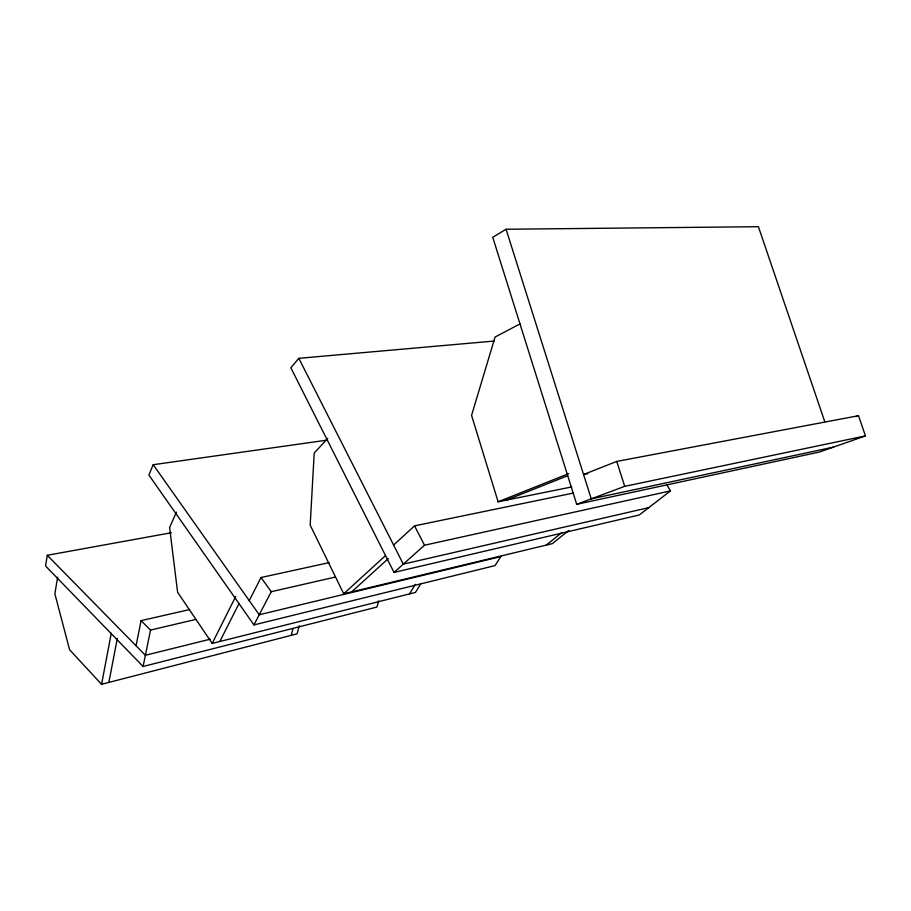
<?xml version="1.0" encoding="UTF-8"?>
<svg xmlns="http://www.w3.org/2000/svg" width="911" height="911" viewBox="0 0 911 911"><rect width="100%" height="100%" fill="white"/><g stroke="black" fill="none" stroke-linecap="round" stroke-linejoin="round"><path stroke-width="1.37" d="M171.462 532.719L47.281 555.289L45.55 565.993L143.084 666.476L376.926 607.056L378.703 600.85M57.644 577.153L54.865 593.824L69.589 649.737L101.565 684.298L297.111 633.828L299.218 625.686M101.565 684.298L111.279 633.282M108.842 682.419L117.325 638.44M136.046 645.762L141.08 620.642L189.545 609.584M143.084 666.476L150.531 630.048L141.08 620.642M291.269 635.343L293.035 628.499M153.196 464.712L148.88 475.041L253.941 624.923L495.026 565.606L500.856 556.598L259.236 614.754L153.196 464.712L327.334 440.093M176.404 512.153L169.605 527.48L177.599 592.252L212.183 643.417L415.473 592.423L420.552 584.076M212.183 643.417L235.653 596.591M219.836 641.492L238.967 603.663M249.238 600.611L261.047 577.517L329.076 562.645M253.941 624.923L271.262 591.706L335.089 577.118M409.483 593.926L415.268 584.361M494.274 341.044L298.831 358.319L290.848 367.793L394.019 572.427L639.26 514.977L670.473 490.904L666.875 484.766M327.744 438.419L314.204 453.006L310.184 525.146L343.72 593.778L552.339 543.639L568.806 530.43M393.62 545.051L414.539 525.863L573.349 493.067M343.72 593.778L385.501 555.585M351.692 591.854L388.337 558.557M394.019 572.427L424.515 545.222L670.473 490.904M546.281 545.097L561.757 532.628M824.74 421.588L758.419 226.702L506.072 229.253L492.749 237.293L576.709 504.307L819.444 452.027L865.45 435.902L858.515 415.701L616.747 461.421L583.564 474.506L587.732 473.697M520.022 323.895L495.06 337.036L471.568 415.405L498.112 501.79L571.721 486.941M498.112 501.79L568.658 473.64M506.3 500.139L567.701 475.713M576.709 504.307L624.707 486.337L865.45 435.902M855.862 416.669L858.515 415.701M210.202 639.192L145.373 655.282L47.281 555.289M150.531 630.048L196.024 619.378M648.86 507.609L403.3 564.137L298.831 358.319M833.508 447.107L591.262 498.864L506.072 229.253M261.047 577.517L271.262 591.706M414.539 525.863L424.515 545.222M616.747 461.421L624.707 486.337"/></g></svg>
